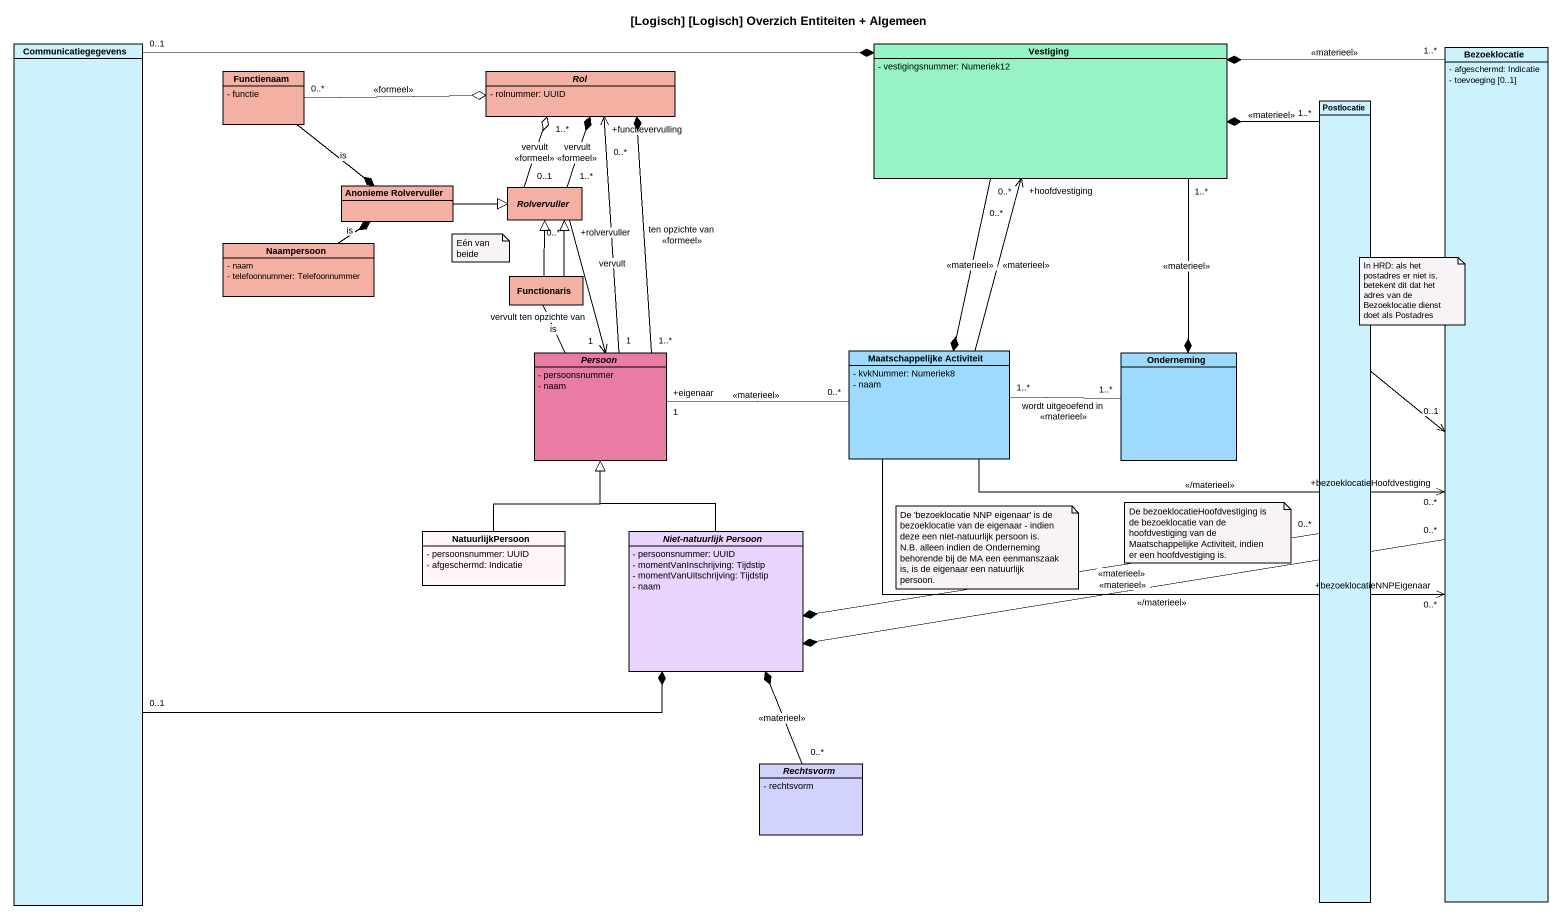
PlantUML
@startuml
title [Logisch] [Logisch] Overzich Entiteiten + Algemeen
hide circle
hide empty members
skinparam classAttributeIconSize 0
class Communicatiegegevens #CCF2FE
class Functienaam #F4B1A3 {
  - functie
}
abstract class Rol #F4B1A3 {
  - rolnummer: UUID
}
class Vestiging #97F3C5 {
  - vestigingsnummer: Numeriek12
}
class Bezoeklocatie #CCF2FE {
  - afgeschermd: Indicatie
  - toevoeging [0..1]
}
class Postlocatie #CCF2FE
class "Anonieme Rolvervuller" as Anonieme_Rolvervuller #F4B1A3
abstract class Rolvervuller #F4B1A3
class Naampersoon #F4B1A3 {
  - naam
  - telefoonnummer: Telefoonnummer
}
class Functionaris #F4B1A3
abstract class Persoon #E87CA4 {
  - persoonsnummer
  - naam
}
class "Maatschappelijke Activiteit" as Maatschappelijke_Activiteit #9EDAFD {
  - kvkNummer: Numeriek8
  - naam
}
class Onderneming #9EDAFD
class NatuurlijkPersoon #FFF5FA {
  - persoonsnummer: UUID
  - afgeschermd: Indicatie
}
abstract class "Niet-natuurlijk Persoon" as Niet_natuurlijk_Persoon #E9D4FE {
  - persoonsnummer: UUID
  - momentVanInschrijving: Tijdstip
  - momentVanUitschrijving: Tijdstip
  - naam
}
abstract class Rechtsvorm #D2D3FC {
  - rechtsvorm
}
Communicatiegegevens "0..1" -right-* Vestiging
Communicatiegegevens "0..1" -right-* Niet_natuurlijk_Persoon
Functienaam "0..*" -right-o Rol : <<formeel>>
Functienaam --* Anonieme_Rolvervuller
Vestiging "0..*" --* Maatschappelijke_Activiteit : <<materieel>>
Vestiging "1..*" --* Onderneming : <<materieel>>
Bezoeklocatie "1..*" -up-* Vestiging : <<materieel>>
Bezoeklocatie "0..*" -left-* Niet_natuurlijk_Persoon : <<materieel>>
Postlocatie "1..*" -up-* Vestiging : <<materieel>>
Postlocatie -right-> "0..1" Bezoeklocatie
Postlocatie "0..*" -left-* Niet_natuurlijk_Persoon : <<materieel>>
Anonieme_Rolvervuller -up- Functienaam : is
Anonieme_Rolvervuller -right-|> Rolvervuller
Anonieme_Rolvervuller -- Naampersoon : is
Rolvervuller "1..*" -up-* Rol : vervult\n<<formeel>>
Rolvervuller "0..1" -up-o "1..*" Rol : vervult\n<<formeel>>
Rolvervuller "+rolvervuller\n0..*" --> "1" Persoon : vervult ten opzichte van
Naampersoon -up-* Anonieme_Rolvervuller
Functionaris -up-|> Rolvervuller
Functionaris -up-|> Rolvervuller
Functionaris -- Persoon : is
Persoon "1..*" -up-* Rol : ten opzichte van\n<<formeel>>
Persoon "1" -up-> "+functievervulling\n0..*" Rol : vervult
Maatschappelijke_Activiteit -up-> "+hoofdvestiging\n0..*" Vestiging : <<materieel>>
Maatschappelijke_Activiteit -right-> "+bezoeklocatieNNPEigenaar\n0..*" Bezoeklocatie : <</materieel>>
Maatschappelijke_Activiteit -right-> "+bezoeklocatieHoofdvestiging\n0..*" Bezoeklocatie : <</materieel>>
Maatschappelijke_Activiteit "0..*" -left- "+eigenaar\n1" Persoon : <<materieel>>
Maatschappelijke_Activiteit "1..*" -right- "1..*" Onderneming : wordt uitgeoefend in\n<<materieel>>
NatuurlijkPersoon -up-|> Persoon
Niet_natuurlijk_Persoon -up-|> Persoon
Rechtsvorm "0..*" -up-* Niet_natuurlijk_Persoon : <<materieel>>
note as N1
  Eén van beide
end note
note as N2
  In HRD: als het postadres er niet is, betekent dit dat het adres van de Bezoeklocatie dienst doet als Postadres
end note
note as N3
  De 'bezoeklocatie NNP eigenaar' is de bezoeklocatie van de eigenaar - indien deze een niet-natuurlijk persoon is.
  N.B. alleen indien de Onderneming behorende bij de MA een eenmanszaak is, is de eigenaar een natuurlijk persoon.
end note
note as N4
  De bezoeklocatieHoofdvestiging is de bezoeklocatie van de hoofdvestiging van de Maatschappelijke Activiteit, indien er een hoofdvestiging is.
end note
@enduml
